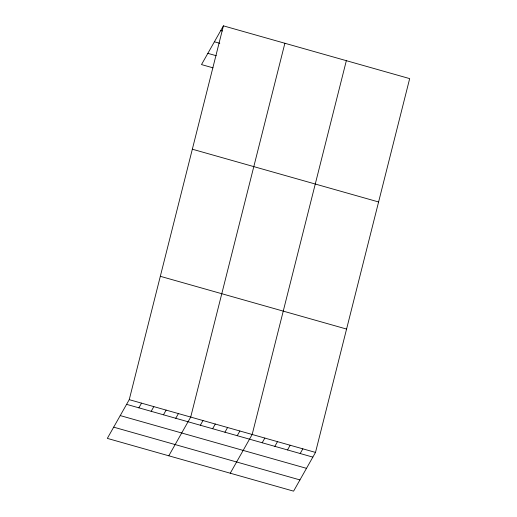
<?xml version="1.0" encoding="UTF-8"?>
<svg xmlns="http://www.w3.org/2000/svg" width="517" height="517" viewBox="0 0 517 517"><rect width="100%" height="100%" fill="white"/><g stroke="black" fill="none" stroke-linecap="round" stroke-linejoin="round"><path stroke-width="0.78" d="M129.244 399.66L223.415 25.85L409.671 78.61L315.499 452.42L293.585 491.15L107.329 438.39L129.244 399.66L315.499 452.42M284.88 43.26L190.708 417.07L168.794 455.8M346.345 60.67L252.173 434.48L230.259 473.21M223.415 25.85L201.501 64.58L213.023 67.843M138.879 407.835L141.535 403.144M151.171 411.319L153.827 406.627M163.462 414.802L166.119 410.11M175.761 418.285L178.41 413.587M200.344 425.245L203 420.554M212.636 428.729L215.292 424.037M224.927 432.212L227.583 427.52M237.225 435.695L239.875 431.004M262.184 442.765L264.833 438.073M274.844 446.352L277.5 441.66M287.51 449.939L290.166 445.247M300.177 453.525L302.833 448.834M220.759 30.542L222.297 30.981M214.406 41.774L219.783 43.299M207.853 53.348L216.306 55.739M192.337 149.206L378.593 201.966M160.315 276.304L346.577 329.064M126.587 404.352L312.843 457.112M120.228 415.584L306.491 468.344M113.682 427.158L299.944 479.918"/></g></svg>
